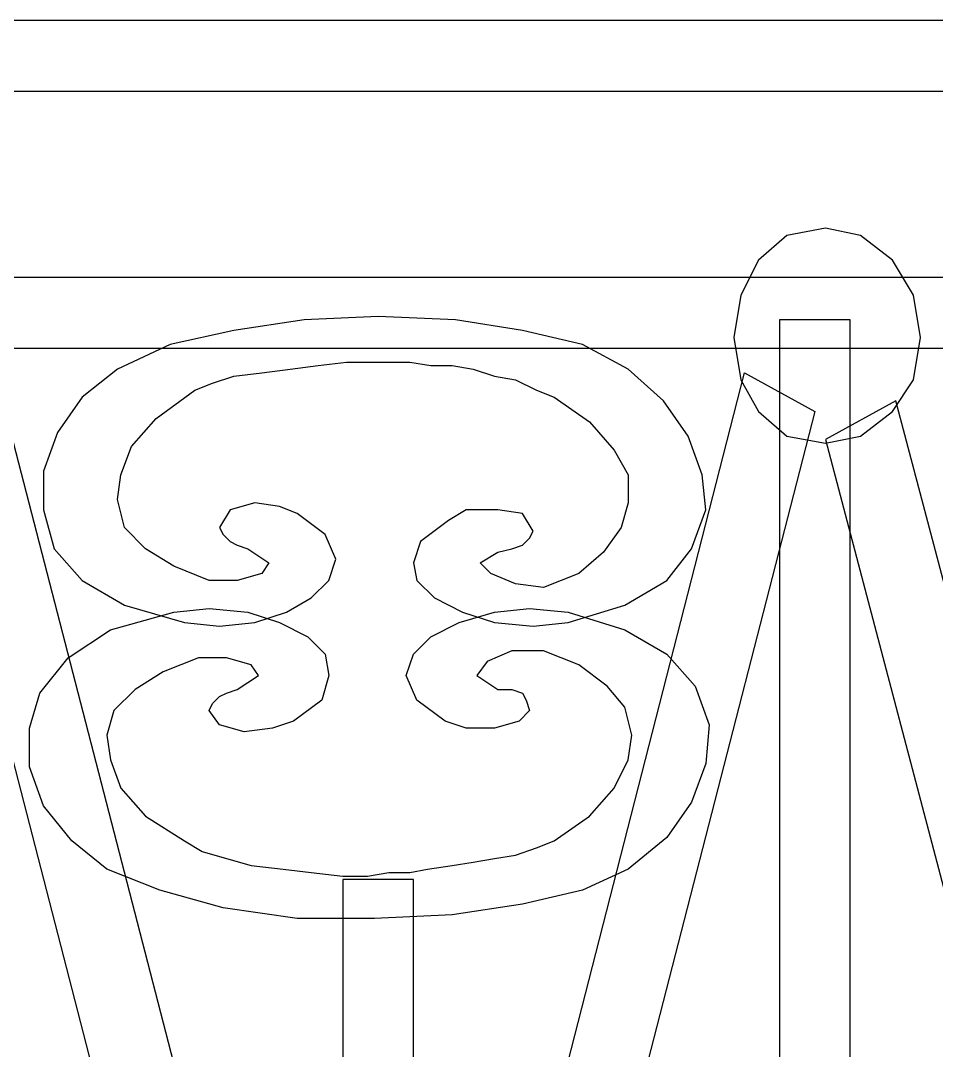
# Model space of a CAD drawing. Header units: centimetres. Extents: x -55 to 54, y -93 to 10.
# Drawn here: x -26.09 to -7.52, y -19.69 to 1.21 of the extents above; entities that cross this region are included whole.
import ezdxf

# ---------------------------------------------------------------- set-up
doc = ezdxf.new("R2010")
doc.units = ezdxf.units.CM
doc.header["$MEASUREMENT"] = 0
doc.layers.add('layer 1', color=7, linetype='Continuous')

msp = doc.modelspace()

# ---------------------------------------------------------------- linework, layer by layer
at = {"layer": 'layer 1', "color": 108}
for points, knots in [([(-48.05502, 1.20637), (-48.05502, 1.20637), (48.09161, 1.20637), (48.09161, 1.20637), (48.09161, 1.20637), (48.09161, 1.20637), (48.09161, -0.22226), (48.09161, -0.22226), (48.09161, -0.22226), (48.09161, -0.22226), (-48.05502, -0.22226), (-48.05502, -0.22226), (-48.05502, -0.22226), (-48.05502, -0.22226), (-48.05502, 1.20637), (-48.05502, 1.20637)], [0, 0, 0, 0, 0.25, 0.25, 0.25, 0.25, 0.5, 0.5, 0.5, 0.5, 0.75, 0.75, 0.75, 0.75, 1, 1, 1, 1]), ([(-9.7678, -3.00808), (-9.7678, -3.00808), (-9.05349, -3.15094), (-9.05349, -3.15094), (-9.05349, -3.15094), (-9.05349, -3.15094), (-8.4106, -3.65096), (-8.4106, -3.65096), (-8.4106, -3.65096), (-8.4106, -3.65096), (-7.98202, -4.36528), (-7.98202, -4.36528), (-7.98202, -4.36528), (-7.98202, -4.36528), (-7.83915, -5.22245), (-7.83915, -5.22245), (-7.83915, -5.22245), (-7.83915, -5.22245), (-7.98202, -6.07963), (-7.98202, -6.07963), (-7.98202, -6.07963), (-7.98202, -6.07963), (-8.4106, -6.72251), (-8.4106, -6.72251), (-8.4106, -6.72251), (-8.4106, -6.72251), (-9.05349, -7.22253), (-9.05349, -7.22253), (-9.05349, -7.22253), (-9.05349, -7.22253), (-9.7678, -7.36539), (-9.7678, -7.36539), (-9.7678, -7.36539), (-9.7678, -7.36539), (-10.55355, -7.22253), (-10.55355, -7.22253), (-10.55355, -7.22253), (-10.55355, -7.22253), (-11.125, -6.72251), (-11.125, -6.72251), (-11.125, -6.72251), (-11.125, -6.72251), (-11.48215, -6.07963), (-11.48215, -6.07963), (-11.48215, -6.07963), (-11.48215, -6.07963), (-11.62502, -5.22245), (-11.62502, -5.22245), (-11.62502, -5.22245), (-11.62502, -5.22245), (-11.48215, -4.36528), (-11.48215, -4.36528), (-11.48215, -4.36528), (-11.48215, -4.36528), (-11.125, -3.65096), (-11.125, -3.65096), (-11.125, -3.65096), (-11.125, -3.65096), (-10.55355, -3.15094), (-10.55355, -3.15094), (-10.55355, -3.15094), (-10.55355, -3.15094), (-9.7678, -3.00808), (-9.7678, -3.00808)], [0, 0, 0, 0, 0.0625, 0.0625, 0.0625, 0.0625, 0.125, 0.125, 0.125, 0.125, 0.1875, 0.1875, 0.1875, 0.1875, 0.25, 0.25, 0.25, 0.25, 0.3125, 0.3125, 0.3125, 0.3125, 0.375, 0.375, 0.375, 0.375, 0.4375, 0.4375, 0.4375, 0.4375, 0.5, 0.5, 0.5, 0.5, 0.5625, 0.5625, 0.5625, 0.5625, 0.625, 0.625, 0.625, 0.625, 0.6875, 0.6875, 0.6875, 0.6875, 0.75, 0.75, 0.75, 0.75, 0.8125, 0.8125, 0.8125, 0.8125, 0.875, 0.875, 0.875, 0.875, 0.9375, 0.9375, 0.9375, 0.9375, 1, 1, 1, 1]), ([(-48.05502, -4.00812), (-48.05502, -4.00812), (48.09161, -4.00812), (48.09161, -4.00812), (48.09161, -4.00812), (48.09161, -4.00812), (48.09161, -5.43675), (48.09161, -5.43675), (48.09161, -5.43675), (48.09161, -5.43675), (-48.05502, -5.43675), (-48.05502, -5.43675), (-48.05502, -5.43675), (-48.05502, -5.43675), (-48.05502, -4.00812), (-48.05502, -4.00812)], [0, 0, 0, 0, 0.25, 0.25, 0.25, 0.25, 0.5, 0.5, 0.5, 0.5, 0.75, 0.75, 0.75, 0.75, 1, 1, 1, 1]), ([(-13.76796, -5.86534), (-13.76796, -5.86534), (-13.05364, -6.50822), (-13.05364, -6.50822), (-13.05364, -6.50822), (-13.05364, -6.50822), (-12.55362, -7.22253), (-12.55362, -7.22253), (-12.55362, -7.22253), (-12.55362, -7.22253), (-12.2679, -8.00828), (-12.2679, -8.00828), (-12.2679, -8.00828), (-12.2679, -8.00828), (-12.19647, -8.72259), (-12.19647, -8.72259), (-12.19647, -8.72259), (-12.19647, -8.72259), (-12.48219, -9.50834), (-12.48219, -9.50834), (-12.48219, -9.50834), (-12.48219, -9.50834), (-12.98221, -10.15122), (-12.98221, -10.15122), (-12.98221, -10.15122), (-12.98221, -10.15122), (-13.83939, -10.65124), (-13.83939, -10.65124), (-13.83939, -10.65124), (-13.83939, -10.65124), (-14.98229, -11.00839), (-14.98229, -11.00839), (-14.98229, -11.00839), (-14.98229, -11.00839), (-15.6966, -11.07983), (-15.6966, -11.07983), (-15.6966, -11.07983), (-15.6966, -11.07983), (-16.48235, -11.00839), (-16.48235, -11.00839), (-16.48235, -11.00839), (-16.48235, -11.00839), (-17.12523, -10.7941), (-17.12523, -10.7941), (-17.12523, -10.7941), (-17.12523, -10.7941), (-17.69668, -10.50837), (-17.69668, -10.50837), (-17.69668, -10.50837), (-17.69668, -10.50837), (-18.05384, -10.15122), (-18.05384, -10.15122), (-18.05384, -10.15122), (-18.05384, -10.15122), (-18.12527, -9.79406), (-18.12527, -9.79406), (-18.12527, -9.79406), (-18.12527, -9.79406), (-17.98241, -9.36547), (-17.98241, -9.36547), (-17.98241, -9.36547), (-17.98241, -9.36547), (-17.41096, -8.93688), (-17.41096, -8.93688), (-17.41096, -8.93688), (-17.41096, -8.93688), (-17.0538, -8.72259), (-17.0538, -8.72259), (-17.0538, -8.72259), (-17.0538, -8.72259), (-16.41092, -8.72259), (-16.41092, -8.72259), (-16.41092, -8.72259), (-16.41092, -8.72259), (-15.9109, -8.79402), (-15.9109, -8.79402), (-15.9109, -8.79402), (-15.9109, -8.79402), (-15.6966, -9.15118), (-15.6966, -9.15118), (-15.6966, -9.15118), (-15.6966, -9.15118), (-15.76804, -9.29404), (-15.76804, -9.29404), (-15.76804, -9.29404), (-15.76804, -9.29404), (-15.9109, -9.4369), (-15.9109, -9.4369), (-15.9109, -9.4369), (-15.9109, -9.4369), (-16.12519, -9.50834), (-16.12519, -9.50834), (-16.12519, -9.50834), (-16.12519, -9.50834), (-16.41092, -9.57977), (-16.41092, -9.57977), (-16.41092, -9.57977), (-16.41092, -9.57977), (-16.76807, -9.79406), (-16.76807, -9.79406), (-16.76807, -9.79406), (-16.76807, -9.79406), (-16.55378, -10.00836), (-16.55378, -10.00836), (-16.55378, -10.00836), (-16.55378, -10.00836), (-16.05376, -10.22265), (-16.05376, -10.22265), (-16.05376, -10.22265), (-16.05376, -10.22265), (-15.48231, -10.29408), (-15.48231, -10.29408), (-15.48231, -10.29408), (-15.48231, -10.29408), (-14.768, -10.00836), (-14.768, -10.00836), (-14.768, -10.00836), (-14.768, -10.00836), (-14.26798, -9.57977), (-14.26798, -9.57977), (-14.26798, -9.57977), (-14.26798, -9.57977), (-13.91082, -9.07975), (-13.91082, -9.07975), (-13.91082, -9.07975), (-13.91082, -9.07975), (-13.76796, -8.57973), (-13.76796, -8.57973), (-13.76796, -8.57973), (-13.76796, -8.57973), (-13.76796, -8.00828), (-13.76796, -8.00828), (-13.76796, -8.00828), (-13.76796, -8.00828), (-14.05368, -7.50826), (-14.05368, -7.50826), (-14.05368, -7.50826), (-14.05368, -7.50826), (-14.5537, -6.93681), (-14.5537, -6.93681), (-14.5537, -6.93681), (-14.5537, -6.93681), (-15.26802, -6.43679), (-15.26802, -6.43679), (-15.26802, -6.43679), (-15.26802, -6.43679), (-15.62517, -6.29392), (-15.62517, -6.29392), (-15.62517, -6.29392), (-15.62517, -6.29392), (-16.05376, -6.07963), (-16.05376, -6.07963), (-16.05376, -6.07963), (-16.05376, -6.07963), (-16.48235, -6.0082), (-16.48235, -6.0082), (-16.48235, -6.0082), (-16.48235, -6.0082), (-16.91094, -5.86534), (-16.91094, -5.86534), (-16.91094, -5.86534), (-16.91094, -5.86534), (-17.33953, -5.7939), (-17.33953, -5.7939), (-17.33953, -5.7939), (-17.33953, -5.7939), (-17.76811, -5.7939), (-17.76811, -5.7939), (-17.76811, -5.7939), (-17.76811, -5.7939), (-18.1967, -5.72247), (-18.1967, -5.72247), (-18.1967, -5.72247), (-18.1967, -5.72247), (-18.55386, -5.72247), (-18.55386, -5.72247), (-18.55386, -5.72247), (-18.55386, -5.72247), (-18.55386, -5.72247), (-18.55386, -5.72247), (-18.55386, -5.72247), (-18.55386, -5.72247), (-18.55386, -5.72247), (-18.55386, -5.72247), (-18.55386, -5.72247), (-18.55386, -5.72247), (-18.55386, -5.72247), (-18.55386, -5.72247), (-18.55386, -5.72247), (-18.55386, -5.72247), (-18.55386, -5.72247), (-18.55386, -5.72247), (-18.55386, -5.72247), (-18.55386, -5.72247), (-18.98245, -5.72247), (-18.98245, -5.72247), (-18.98245, -5.72247), (-18.98245, -5.72247), (-19.48247, -5.72247), (-19.48247, -5.72247), (-19.48247, -5.72247), (-19.48247, -5.72247), (-20.05392, -5.7939), (-20.05392, -5.7939), (-20.05392, -5.7939), (-20.05392, -5.7939), (-20.62537, -5.86534), (-20.62537, -5.86534), (-20.62537, -5.86534), (-20.62537, -5.86534), (-21.19682, -5.93677), (-21.19682, -5.93677), (-21.19682, -5.93677), (-21.19682, -5.93677), (-21.76827, -6.0082), (-21.76827, -6.0082), (-21.76827, -6.0082), (-21.76827, -6.0082), (-22.19686, -6.15106), (-22.19686, -6.15106), (-22.19686, -6.15106), (-22.19686, -6.15106), (-22.55402, -6.29392), (-22.55402, -6.29392), (-22.55402, -6.29392), (-22.55402, -6.29392), (-23.33976, -6.86537), (-23.33976, -6.86537), (-23.33976, -6.86537), (-23.33976, -6.86537), (-23.83978, -7.43683), (-23.83978, -7.43683), (-23.83978, -7.43683), (-23.83978, -7.43683), (-24.05407, -8.00828), (-24.05407, -8.00828), (-24.05407, -8.00828), (-24.05407, -8.00828), (-24.12551, -8.5083), (-24.12551, -8.5083), (-24.12551, -8.5083), (-24.12551, -8.5083), (-23.98264, -9.07975), (-23.98264, -9.07975), (-23.98264, -9.07975), (-23.98264, -9.07975), (-23.55406, -9.50834), (-23.55406, -9.50834), (-23.55406, -9.50834), (-23.55406, -9.50834), (-22.9826, -9.86549), (-22.9826, -9.86549), (-22.9826, -9.86549), (-22.9826, -9.86549), (-22.26829, -10.15122), (-22.26829, -10.15122), (-22.26829, -10.15122), (-22.26829, -10.15122), (-21.69684, -10.15122), (-21.69684, -10.15122), (-21.69684, -10.15122), (-21.69684, -10.15122), (-21.19682, -10.00836), (-21.19682, -10.00836), (-21.19682, -10.00836), (-21.19682, -10.00836), (-21.05396, -9.79406), (-21.05396, -9.79406), (-21.05396, -9.79406), (-21.05396, -9.79406), (-21.48255, -9.50834), (-21.48255, -9.50834), (-21.48255, -9.50834), (-21.48255, -9.50834), (-21.69684, -9.4369), (-21.69684, -9.4369), (-21.69684, -9.4369), (-21.69684, -9.4369), (-21.8397, -9.36547), (-21.8397, -9.36547), (-21.8397, -9.36547), (-21.8397, -9.36547), (-21.98256, -9.22261), (-21.98256, -9.22261), (-21.98256, -9.22261), (-21.98256, -9.22261), (-22.054, -9.07975), (-22.054, -9.07975), (-22.054, -9.07975), (-22.054, -9.07975), (-21.8397, -8.72259), (-21.8397, -8.72259), (-21.8397, -8.72259), (-21.8397, -8.72259), (-21.33968, -8.57973), (-21.33968, -8.57973), (-21.33968, -8.57973), (-21.33968, -8.57973), (-20.83966, -8.65116), (-20.83966, -8.65116), (-20.83966, -8.65116), (-20.83966, -8.65116), (-20.48251, -8.79402), (-20.48251, -8.79402), (-20.48251, -8.79402), (-20.48251, -8.79402), (-19.91106, -9.22261), (-19.91106, -9.22261), (-19.91106, -9.22261), (-19.91106, -9.22261), (-19.69676, -9.72263), (-19.69676, -9.72263), (-19.69676, -9.72263), (-19.69676, -9.72263), (-19.83962, -10.15122), (-19.83962, -10.15122), (-19.83962, -10.15122), (-19.83962, -10.15122), (-20.19678, -10.50837), (-20.19678, -10.50837), (-20.19678, -10.50837), (-20.19678, -10.50837), (-20.6968, -10.7941), (-20.6968, -10.7941), (-20.6968, -10.7941), (-20.6968, -10.7941), (-21.33968, -11.00839), (-21.33968, -11.00839), (-21.33968, -11.00839), (-21.33968, -11.00839), (-22.054, -11.07983), (-22.054, -11.07983), (-22.054, -11.07983), (-22.054, -11.07983), (-22.76831, -11.00839), (-22.76831, -11.00839), (-22.76831, -11.00839), (-22.76831, -11.00839), (-23.98264, -10.65124), (-23.98264, -10.65124), (-23.98264, -10.65124), (-23.98264, -10.65124), (-24.83982, -10.15122), (-24.83982, -10.15122), (-24.83982, -10.15122), (-24.83982, -10.15122), (-25.41127, -9.50834), (-25.41127, -9.50834), (-25.41127, -9.50834), (-25.41127, -9.50834), (-25.62557, -8.72259), (-25.62557, -8.72259), (-25.62557, -8.72259), (-25.62557, -8.72259), (-25.62557, -7.93685), (-25.62557, -7.93685), (-25.62557, -7.93685), (-25.62557, -7.93685), (-25.33984, -7.1511), (-25.33984, -7.1511), (-25.33984, -7.1511), (-25.33984, -7.1511), (-24.83982, -6.43679), (-24.83982, -6.43679), (-24.83982, -6.43679), (-24.83982, -6.43679), (-24.12551, -5.86534), (-24.12551, -5.86534), (-24.12551, -5.86534), (-24.12551, -5.86534), (-23.05404, -5.36532), (-23.05404, -5.36532), (-23.05404, -5.36532), (-23.05404, -5.36532), (-21.76827, -5.07959), (-21.76827, -5.07959), (-21.76827, -5.07959), (-21.76827, -5.07959), (-20.33964, -4.8653), (-20.33964, -4.8653), (-20.33964, -4.8653), (-20.33964, -4.8653), (-18.83958, -4.79387), (-18.83958, -4.79387), (-18.83958, -4.79387), (-18.83958, -4.79387), (-17.26809, -4.8653), (-17.26809, -4.8653), (-17.26809, -4.8653), (-17.26809, -4.8653), (-15.9109, -5.07959), (-15.9109, -5.07959), (-15.9109, -5.07959), (-15.9109, -5.07959), (-14.69656, -5.36532), (-14.69656, -5.36532), (-14.69656, -5.36532), (-14.69656, -5.36532), (-13.76796, -5.86534), (-13.76796, -5.86534)], [0, 0, 0, 0, 0.01, 0.01, 0.01, 0.01, 0.02, 0.02, 0.02, 0.02, 0.03, 0.03, 0.03, 0.03, 0.04, 0.04, 0.04, 0.04, 0.05, 0.05, 0.05, 0.05, 0.06, 0.06, 0.06, 0.06, 0.07, 0.07, 0.07, 0.07, 0.08, 0.08, 0.08, 0.08, 0.09, 0.09, 0.09, 0.09, 0.1, 0.1, 0.1, 0.1, 0.11, 0.11, 0.11, 0.11, 0.12, 0.12, 0.12, 0.12, 0.13, 0.13, 0.13, 0.13, 0.14, 0.14, 0.14, 0.14, 0.15, 0.15, 0.15, 0.15, 0.16, 0.16, 0.16, 0.16, 0.17, 0.17, 0.17, 0.17, 0.18, 0.18, 0.18, 0.18, 0.19, 0.19, 0.19, 0.19, 0.2, 0.2, 0.2, 0.2, 0.21, 0.21, 0.21, 0.21, 0.22, 0.22, 0.22, 0.22, 0.23, 0.23, 0.23, 0.23, 0.24, 0.24, 0.24, 0.24, 0.25, 0.25, 0.25, 0.25, 0.26, 0.26, 0.26, 0.26, 0.27, 0.27, 0.27, 0.27, 0.28, 0.28, 0.28, 0.28, 0.29, 0.29, 0.29, 0.29, 0.3, 0.3, 0.3, 0.3, 0.31, 0.31, 0.31, 0.31, 0.32, 0.32, 0.32, 0.32, 0.33, 0.33, 0.33, 0.33, 0.34, 0.34, 0.34, 0.34, 0.35, 0.35, 0.35, 0.35, 0.36, 0.36, 0.36, 0.36, 0.37, 0.37, 0.37, 0.37, 0.38, 0.38, 0.38, 0.38, 0.39, 0.39, 0.39, 0.39, 0.4, 0.4, 0.4, 0.4, 0.41, 0.41, 0.41, 0.41, 0.42, 0.42, 0.42, 0.42, 0.43, 0.43, 0.43, 0.43, 0.44, 0.44, 0.44, 0.44, 0.45, 0.45, 0.45, 0.45, 0.46, 0.46, 0.46, 0.46, 0.47, 0.47, 0.47, 0.47, 0.48, 0.48, 0.48, 0.48, 0.49, 0.49, 0.49, 0.49, 0.5, 0.5, 0.5, 0.5, 0.51, 0.51, 0.51, 0.51, 0.52, 0.52, 0.52, 0.52, 0.53, 0.53, 0.53, 0.53, 0.54, 0.54, 0.54, 0.54, 0.55, 0.55, 0.55, 0.55, 0.56, 0.56, 0.56, 0.56, 0.57, 0.57, 0.57, 0.57, 0.58, 0.58, 0.58, 0.58, 0.59, 0.59, 0.59, 0.59, 0.6, 0.6, 0.6, 0.6, 0.61, 0.61, 0.61, 0.61, 0.62, 0.62, 0.62, 0.62, 0.63, 0.63, 0.63, 0.63, 0.64, 0.64, 0.64, 0.64, 0.65, 0.65, 0.65, 0.65, 0.66, 0.66, 0.66, 0.66, 0.67, 0.67, 0.67, 0.67, 0.68, 0.68, 0.68, 0.68, 0.69, 0.69, 0.69, 0.69, 0.7, 0.7, 0.7, 0.7, 0.71, 0.71, 0.71, 0.71, 0.72, 0.72, 0.72, 0.72, 0.73, 0.73, 0.73, 0.73, 0.74, 0.74, 0.74, 0.74, 0.75, 0.75, 0.75, 0.75, 0.76, 0.76, 0.76, 0.76, 0.77, 0.77, 0.77, 0.77, 0.78, 0.78, 0.78, 0.78, 0.79, 0.79, 0.79, 0.79, 0.8, 0.8, 0.8, 0.8, 0.81, 0.81, 0.81, 0.81, 0.82, 0.82, 0.82, 0.82, 0.83, 0.83, 0.83, 0.83, 0.84, 0.84, 0.84, 0.84, 0.85, 0.85, 0.85, 0.85, 0.86, 0.86, 0.86, 0.86, 0.87, 0.87, 0.87, 0.87, 0.88, 0.88, 0.88, 0.88, 0.89, 0.89, 0.89, 0.89, 0.9, 0.9, 0.9, 0.9, 0.91, 0.91, 0.91, 0.91, 0.92, 0.92, 0.92, 0.92, 0.93, 0.93, 0.93, 0.93, 0.94, 0.94, 0.94, 0.94, 0.95, 0.95, 0.95, 0.95, 0.96, 0.96, 0.96, 0.96, 0.97, 0.97, 0.97, 0.97, 0.98, 0.98, 0.98, 0.98, 0.99, 0.99, 0.99, 0.99, 1, 1, 1, 1]), ([(-10.69641, -4.8653), (-10.69641, -4.8653), (-9.26778, -4.8653), (-9.26778, -4.8653), (-9.26778, -4.8653), (-9.26778, -4.8653), (-9.26778, -73.22512), (-9.26778, -73.22512), (-9.26778, -73.22512), (-9.26778, -73.22512), (-10.69641, -73.22512), (-10.69641, -73.22512), (-10.69641, -73.22512), (-10.69641, -73.22512), (-10.69641, -4.8653), (-10.69641, -4.8653)], [0, 0, 0, 0, 0.25, 0.25, 0.25, 0.25, 0.5, 0.5, 0.5, 0.5, 0.75, 0.75, 0.75, 0.75, 1, 1, 1, 1]), ([(-9.98209, -6.72251), (-9.98209, -6.72251), (-11.41072, -5.93677), (-11.41072, -5.93677), (-11.41072, -5.93677), (-11.41072, -5.93677), (-28.33996, -72.08222), (-28.33996, -72.08222), (-28.33996, -72.08222), (-28.33996, -72.08222), (-26.98276, -72.86796), (-26.98276, -72.86796), (-26.98276, -72.86796), (-26.98276, -72.86796), (-9.98209, -6.72251), (-9.98209, -6.72251)], [0, 0, 0, 0, 0.25, 0.25, 0.25, 0.25, 0.5, 0.5, 0.5, 0.5, 0.75, 0.75, 0.75, 0.75, 1, 1, 1, 1]), ([(-27.9828, -7.07967), (-27.9828, -7.07967), (-26.55417, -6.15106), (-26.55417, -6.15106), (-26.55417, -6.15106), (-26.55417, -6.15106), (-9.48207, -72.22508), (-9.48207, -72.22508), (-9.48207, -72.22508), (-9.48207, -72.22508), (-10.98213, -73.08226), (-10.98213, -73.08226), (-10.98213, -73.08226), (-10.98213, -73.08226), (-27.9828, -7.07967), (-27.9828, -7.07967)], [0, 0, 0, 0, 0.25, 0.25, 0.25, 0.25, 0.5, 0.5, 0.5, 0.5, 0.75, 0.75, 0.75, 0.75, 1, 1, 1, 1]), ([(-9.7678, -7.29396), (-9.7678, -7.29396), (-8.33917, -6.50822), (-8.33917, -6.50822), (-8.33917, -6.50822), (-8.33917, -6.50822), (9.09008, -72.43938), (9.09008, -72.43938), (9.09008, -72.43938), (9.09008, -72.43938), (7.59002, -73.22512), (7.59002, -73.22512), (7.59002, -73.22512), (7.59002, -73.22512), (-9.7678, -7.29396), (-9.7678, -7.29396)], [0, 0, 0, 0, 0.25, 0.25, 0.25, 0.25, 0.5, 0.5, 0.5, 0.5, 0.75, 0.75, 0.75, 0.75, 1, 1, 1, 1]), ([(9.23295, -7.29396), (9.23295, -7.29396), (7.80432, -6.50822), (7.80432, -6.50822), (7.80432, -6.50822), (7.80432, -6.50822), (-9.48207, -72.43938), (-9.48207, -72.43938), (-9.48207, -72.43938), (-9.48207, -72.43938), (-8.05345, -73.29655), (-8.05345, -73.29655), (-8.05345, -73.29655), (-8.05345, -73.29655), (9.23295, -7.29396), (9.23295, -7.29396)], [0, 0, 0, 0, 0.25, 0.25, 0.25, 0.25, 0.5, 0.5, 0.5, 0.5, 0.75, 0.75, 0.75, 0.75, 1, 1, 1, 1]), ([(-13.76796, -16.00859), (-13.76796, -16.00859), (-12.98221, -15.36571), (-12.98221, -15.36571), (-12.98221, -15.36571), (-12.98221, -15.36571), (-12.48219, -14.65139), (-12.48219, -14.65139), (-12.48219, -14.65139), (-12.48219, -14.65139), (-12.19647, -13.86565), (-12.19647, -13.86565), (-12.19647, -13.86565), (-12.19647, -13.86565), (-12.12504, -13.0799), (-12.12504, -13.0799), (-12.12504, -13.0799), (-12.12504, -13.0799), (-12.41076, -12.29416), (-12.41076, -12.29416), (-12.41076, -12.29416), (-12.41076, -12.29416), (-12.98221, -11.65128), (-12.98221, -11.65128), (-12.98221, -11.65128), (-12.98221, -11.65128), (-13.83939, -11.15126), (-13.83939, -11.15126), (-13.83939, -11.15126), (-13.83939, -11.15126), (-14.98229, -10.7941), (-14.98229, -10.7941), (-14.98229, -10.7941), (-14.98229, -10.7941), (-15.76804, -10.72267), (-15.76804, -10.72267), (-15.76804, -10.72267), (-15.76804, -10.72267), (-16.48235, -10.7941), (-16.48235, -10.7941), (-16.48235, -10.7941), (-16.48235, -10.7941), (-17.19666, -11.00839), (-17.19666, -11.00839), (-17.19666, -11.00839), (-17.19666, -11.00839), (-17.76811, -11.29412), (-17.76811, -11.29412), (-17.76811, -11.29412), (-17.76811, -11.29412), (-18.12527, -11.65128), (-18.12527, -11.65128), (-18.12527, -11.65128), (-18.12527, -11.65128), (-18.26813, -12.07987), (-18.26813, -12.07987), (-18.26813, -12.07987), (-18.26813, -12.07987), (-18.05384, -12.57988), (-18.05384, -12.57988), (-18.05384, -12.57988), (-18.05384, -12.57988), (-17.48239, -13.00847), (-17.48239, -13.00847), (-17.48239, -13.00847), (-17.48239, -13.00847), (-17.0538, -13.15134), (-17.0538, -13.15134), (-17.0538, -13.15134), (-17.0538, -13.15134), (-16.48235, -13.15134), (-16.48235, -13.15134), (-16.48235, -13.15134), (-16.48235, -13.15134), (-15.98233, -13.00847), (-15.98233, -13.00847), (-15.98233, -13.00847), (-15.98233, -13.00847), (-15.76804, -12.79418), (-15.76804, -12.79418), (-15.76804, -12.79418), (-15.76804, -12.79418), (-15.83947, -12.57988), (-15.83947, -12.57988), (-15.83947, -12.57988), (-15.83947, -12.57988), (-15.9109, -12.43702), (-15.9109, -12.43702), (-15.9109, -12.43702), (-15.9109, -12.43702), (-16.12519, -12.36559), (-16.12519, -12.36559), (-16.12519, -12.36559), (-16.12519, -12.36559), (-16.41092, -12.36559), (-16.41092, -12.36559), (-16.41092, -12.36559), (-16.41092, -12.36559), (-16.83951, -12.07987), (-16.83951, -12.07987), (-16.83951, -12.07987), (-16.83951, -12.07987), (-16.62521, -11.79414), (-16.62521, -11.79414), (-16.62521, -11.79414), (-16.62521, -11.79414), (-16.12519, -11.57985), (-16.12519, -11.57985), (-16.12519, -11.57985), (-16.12519, -11.57985), (-15.48231, -11.57985), (-15.48231, -11.57985), (-15.48231, -11.57985), (-15.48231, -11.57985), (-14.768, -11.86557), (-14.768, -11.86557), (-14.768, -11.86557), (-14.768, -11.86557), (-14.19655, -12.29416), (-14.19655, -12.29416), (-14.19655, -12.29416), (-14.19655, -12.29416), (-13.83939, -12.72275), (-13.83939, -12.72275), (-13.83939, -12.72275), (-13.83939, -12.72275), (-13.69653, -13.2942), (-13.69653, -13.2942), (-13.69653, -13.2942), (-13.69653, -13.2942), (-13.76796, -13.79422), (-13.76796, -13.79422), (-13.76796, -13.79422), (-13.76796, -13.79422), (-14.05368, -14.36567), (-14.05368, -14.36567), (-14.05368, -14.36567), (-14.05368, -14.36567), (-14.5537, -14.93712), (-14.5537, -14.93712), (-14.5537, -14.93712), (-14.5537, -14.93712), (-15.26802, -15.43714), (-15.26802, -15.43714), (-15.26802, -15.43714), (-15.26802, -15.43714), (-15.62517, -15.58), (-15.62517, -15.58), (-15.62517, -15.58), (-15.62517, -15.58), (-16.05376, -15.72287), (-16.05376, -15.72287), (-16.05376, -15.72287), (-16.05376, -15.72287), (-16.48235, -15.7943), (-16.48235, -15.7943), (-16.48235, -15.7943), (-16.48235, -15.7943), (-16.91094, -15.86573), (-16.91094, -15.86573), (-16.91094, -15.86573), (-16.91094, -15.86573), (-17.33953, -15.93716), (-17.33953, -15.93716), (-17.33953, -15.93716), (-17.33953, -15.93716), (-17.83955, -16.00859), (-17.83955, -16.00859), (-17.83955, -16.00859), (-17.83955, -16.00859), (-18.1967, -16.08002), (-18.1967, -16.08002), (-18.1967, -16.08002), (-18.1967, -16.08002), (-18.62529, -16.08002), (-18.62529, -16.08002), (-18.62529, -16.08002), (-18.62529, -16.08002), (-18.62529, -16.08002), (-18.62529, -16.08002), (-18.62529, -16.08002), (-18.62529, -16.08002), (-18.62529, -16.08002), (-18.62529, -16.08002), (-18.62529, -16.08002), (-18.62529, -16.08002), (-18.62529, -16.08002), (-18.62529, -16.08002), (-18.62529, -16.08002), (-18.62529, -16.08002), (-18.62529, -16.08002), (-18.62529, -16.08002), (-18.62529, -16.08002), (-18.62529, -16.08002), (-19.05388, -16.15145), (-19.05388, -16.15145), (-19.05388, -16.15145), (-19.05388, -16.15145), (-19.5539, -16.15145), (-19.5539, -16.15145), (-19.5539, -16.15145), (-19.5539, -16.15145), (-20.19678, -16.08002), (-20.19678, -16.08002), (-20.19678, -16.08002), (-20.19678, -16.08002), (-20.76823, -16.00859), (-20.76823, -16.00859), (-20.76823, -16.00859), (-20.76823, -16.00859), (-21.41111, -15.93716), (-21.41111, -15.93716), (-21.41111, -15.93716), (-21.41111, -15.93716), (-21.91113, -15.7943), (-21.91113, -15.7943), (-21.91113, -15.7943), (-21.91113, -15.7943), (-22.41115, -15.65143), (-22.41115, -15.65143), (-22.41115, -15.65143), (-22.41115, -15.65143), (-22.76831, -15.43714), (-22.76831, -15.43714), (-22.76831, -15.43714), (-22.76831, -15.43714), (-23.55406, -14.93712), (-23.55406, -14.93712), (-23.55406, -14.93712), (-23.55406, -14.93712), (-24.05407, -14.36567), (-24.05407, -14.36567), (-24.05407, -14.36567), (-24.05407, -14.36567), (-24.26837, -13.79422), (-24.26837, -13.79422), (-24.26837, -13.79422), (-24.26837, -13.79422), (-24.3398, -13.2942), (-24.3398, -13.2942), (-24.3398, -13.2942), (-24.3398, -13.2942), (-24.19694, -12.79418), (-24.19694, -12.79418), (-24.19694, -12.79418), (-24.19694, -12.79418), (-23.76835, -12.36559), (-23.76835, -12.36559), (-23.76835, -12.36559), (-23.76835, -12.36559), (-23.1969, -12.00843), (-23.1969, -12.00843), (-23.1969, -12.00843), (-23.1969, -12.00843), (-22.48258, -11.72271), (-22.48258, -11.72271), (-22.48258, -11.72271), (-22.48258, -11.72271), (-21.91113, -11.72271), (-21.91113, -11.72271), (-21.91113, -11.72271), (-21.91113, -11.72271), (-21.41111, -11.86557), (-21.41111, -11.86557), (-21.41111, -11.86557), (-21.41111, -11.86557), (-21.26825, -12.07987), (-21.26825, -12.07987), (-21.26825, -12.07987), (-21.26825, -12.07987), (-21.69684, -12.36559), (-21.69684, -12.36559), (-21.69684, -12.36559), (-21.69684, -12.36559), (-21.91113, -12.43702), (-21.91113, -12.43702), (-21.91113, -12.43702), (-21.91113, -12.43702), (-22.054, -12.50845), (-22.054, -12.50845), (-22.054, -12.50845), (-22.054, -12.50845), (-22.19686, -12.65132), (-22.19686, -12.65132), (-22.19686, -12.65132), (-22.19686, -12.65132), (-22.26829, -12.79418), (-22.26829, -12.79418), (-22.26829, -12.79418), (-22.26829, -12.79418), (-22.054, -13.0799), (-22.054, -13.0799), (-22.054, -13.0799), (-22.054, -13.0799), (-21.55398, -13.22277), (-21.55398, -13.22277), (-21.55398, -13.22277), (-21.55398, -13.22277), (-20.98253, -13.15134), (-20.98253, -13.15134), (-20.98253, -13.15134), (-20.98253, -13.15134), (-20.55394, -13.00847), (-20.55394, -13.00847), (-20.55394, -13.00847), (-20.55394, -13.00847), (-19.98249, -12.57988), (-19.98249, -12.57988), (-19.98249, -12.57988), (-19.98249, -12.57988), (-19.83962, -12.07987), (-19.83962, -12.07987), (-19.83962, -12.07987), (-19.83962, -12.07987), (-19.91106, -11.65128), (-19.91106, -11.65128), (-19.91106, -11.65128), (-19.91106, -11.65128), (-20.26821, -11.29412), (-20.26821, -11.29412), (-20.26821, -11.29412), (-20.26821, -11.29412), (-20.83966, -11.00839), (-20.83966, -11.00839), (-20.83966, -11.00839), (-20.83966, -11.00839), (-21.48255, -10.7941), (-21.48255, -10.7941), (-21.48255, -10.7941), (-21.48255, -10.7941), (-22.26829, -10.72267), (-22.26829, -10.72267), (-22.26829, -10.72267), (-22.26829, -10.72267), (-22.9826, -10.7941), (-22.9826, -10.7941), (-22.9826, -10.7941), (-22.9826, -10.7941), (-24.26837, -11.15126), (-24.26837, -11.15126), (-24.26837, -11.15126), (-24.26837, -11.15126), (-25.12555, -11.72271), (-25.12555, -11.72271), (-25.12555, -11.72271), (-25.12555, -11.72271), (-25.697, -12.43702), (-25.697, -12.43702), (-25.697, -12.43702), (-25.697, -12.43702), (-25.91129, -13.15134), (-25.91129, -13.15134), (-25.91129, -13.15134), (-25.91129, -13.15134), (-25.91129, -13.93708), (-25.91129, -13.93708), (-25.91129, -13.93708), (-25.91129, -13.93708), (-25.62557, -14.72283), (-25.62557, -14.72283), (-25.62557, -14.72283), (-25.62557, -14.72283), (-25.05411, -15.43714), (-25.05411, -15.43714), (-25.05411, -15.43714), (-25.05411, -15.43714), (-24.3398, -16.00859), (-24.3398, -16.00859), (-24.3398, -16.00859), (-24.3398, -16.00859), (-23.26833, -16.43718), (-23.26833, -16.43718), (-23.26833, -16.43718), (-23.26833, -16.43718), (-21.98256, -16.79434), (-21.98256, -16.79434), (-21.98256, -16.79434), (-21.98256, -16.79434), (-20.48251, -17.00863), (-20.48251, -17.00863), (-20.48251, -17.00863), (-20.48251, -17.00863), (-18.91102, -17.00863), (-18.91102, -17.00863), (-18.91102, -17.00863), (-18.91102, -17.00863), (-17.33953, -16.9372), (-17.33953, -16.9372), (-17.33953, -16.9372), (-17.33953, -16.9372), (-15.9109, -16.7229), (-15.9109, -16.7229), (-15.9109, -16.7229), (-15.9109, -16.7229), (-14.69656, -16.43718), (-14.69656, -16.43718), (-14.69656, -16.43718), (-14.69656, -16.43718), (-13.76796, -16.00859), (-13.76796, -16.00859)], [0, 0, 0, 0, 0.01, 0.01, 0.01, 0.01, 0.02, 0.02, 0.02, 0.02, 0.03, 0.03, 0.03, 0.03, 0.04, 0.04, 0.04, 0.04, 0.05, 0.05, 0.05, 0.05, 0.06, 0.06, 0.06, 0.06, 0.07, 0.07, 0.07, 0.07, 0.08, 0.08, 0.08, 0.08, 0.09, 0.09, 0.09, 0.09, 0.1, 0.1, 0.1, 0.1, 0.11, 0.11, 0.11, 0.11, 0.12, 0.12, 0.12, 0.12, 0.13, 0.13, 0.13, 0.13, 0.14, 0.14, 0.14, 0.14, 0.15, 0.15, 0.15, 0.15, 0.16, 0.16, 0.16, 0.16, 0.17, 0.17, 0.17, 0.17, 0.18, 0.18, 0.18, 0.18, 0.19, 0.19, 0.19, 0.19, 0.2, 0.2, 0.2, 0.2, 0.21, 0.21, 0.21, 0.21, 0.22, 0.22, 0.22, 0.22, 0.23, 0.23, 0.23, 0.23, 0.24, 0.24, 0.24, 0.24, 0.25, 0.25, 0.25, 0.25, 0.26, 0.26, 0.26, 0.26, 0.27, 0.27, 0.27, 0.27, 0.28, 0.28, 0.28, 0.28, 0.29, 0.29, 0.29, 0.29, 0.3, 0.3, 0.3, 0.3, 0.31, 0.31, 0.31, 0.31, 0.32, 0.32, 0.32, 0.32, 0.33, 0.33, 0.33, 0.33, 0.34, 0.34, 0.34, 0.34, 0.35, 0.35, 0.35, 0.35, 0.36, 0.36, 0.36, 0.36, 0.37, 0.37, 0.37, 0.37, 0.38, 0.38, 0.38, 0.38, 0.39, 0.39, 0.39, 0.39, 0.4, 0.4, 0.4, 0.4, 0.41, 0.41, 0.41, 0.41, 0.42, 0.42, 0.42, 0.42, 0.43, 0.43, 0.43, 0.43, 0.44, 0.44, 0.44, 0.44, 0.45, 0.45, 0.45, 0.45, 0.46, 0.46, 0.46, 0.46, 0.47, 0.47, 0.47, 0.47, 0.48, 0.48, 0.48, 0.48, 0.49, 0.49, 0.49, 0.49, 0.5, 0.5, 0.5, 0.5, 0.51, 0.51, 0.51, 0.51, 0.52, 0.52, 0.52, 0.52, 0.53, 0.53, 0.53, 0.53, 0.54, 0.54, 0.54, 0.54, 0.55, 0.55, 0.55, 0.55, 0.56, 0.56, 0.56, 0.56, 0.57, 0.57, 0.57, 0.57, 0.58, 0.58, 0.58, 0.58, 0.59, 0.59, 0.59, 0.59, 0.6, 0.6, 0.6, 0.6, 0.61, 0.61, 0.61, 0.61, 0.62, 0.62, 0.62, 0.62, 0.63, 0.63, 0.63, 0.63, 0.64, 0.64, 0.64, 0.64, 0.65, 0.65, 0.65, 0.65, 0.66, 0.66, 0.66, 0.66, 0.67, 0.67, 0.67, 0.67, 0.68, 0.68, 0.68, 0.68, 0.69, 0.69, 0.69, 0.69, 0.7, 0.7, 0.7, 0.7, 0.71, 0.71, 0.71, 0.71, 0.72, 0.72, 0.72, 0.72, 0.73, 0.73, 0.73, 0.73, 0.74, 0.74, 0.74, 0.74, 0.75, 0.75, 0.75, 0.75, 0.76, 0.76, 0.76, 0.76, 0.77, 0.77, 0.77, 0.77, 0.78, 0.78, 0.78, 0.78, 0.79, 0.79, 0.79, 0.79, 0.8, 0.8, 0.8, 0.8, 0.81, 0.81, 0.81, 0.81, 0.82, 0.82, 0.82, 0.82, 0.83, 0.83, 0.83, 0.83, 0.84, 0.84, 0.84, 0.84, 0.85, 0.85, 0.85, 0.85, 0.86, 0.86, 0.86, 0.86, 0.87, 0.87, 0.87, 0.87, 0.88, 0.88, 0.88, 0.88, 0.89, 0.89, 0.89, 0.89, 0.9, 0.9, 0.9, 0.9, 0.91, 0.91, 0.91, 0.91, 0.92, 0.92, 0.92, 0.92, 0.93, 0.93, 0.93, 0.93, 0.94, 0.94, 0.94, 0.94, 0.95, 0.95, 0.95, 0.95, 0.96, 0.96, 0.96, 0.96, 0.97, 0.97, 0.97, 0.97, 0.98, 0.98, 0.98, 0.98, 0.99, 0.99, 0.99, 0.99, 1, 1, 1, 1]), ([(-19.5539, -16.22288), (-19.5539, -16.22288), (-18.12527, -16.22288), (-18.12527, -16.22288), (-18.12527, -16.22288), (-18.12527, -16.22288), (-18.12527, -37.72373), (-18.12527, -37.72373), (-18.12527, -37.72373), (-18.12527, -37.72373), (-19.5539, -37.72373), (-19.5539, -37.72373), (-19.5539, -37.72373), (-19.5539, -37.72373), (-19.5539, -16.22288), (-19.5539, -16.22288)], [0, 0, 0, 0, 0.25, 0.25, 0.25, 0.25, 0.5, 0.5, 0.5, 0.5, 0.75, 0.75, 0.75, 0.75, 1, 1, 1, 1])]:
    msp.add_open_spline(points, degree=3, knots=knots, dxfattribs=at)

doc.saveas('drawing.dxf')
